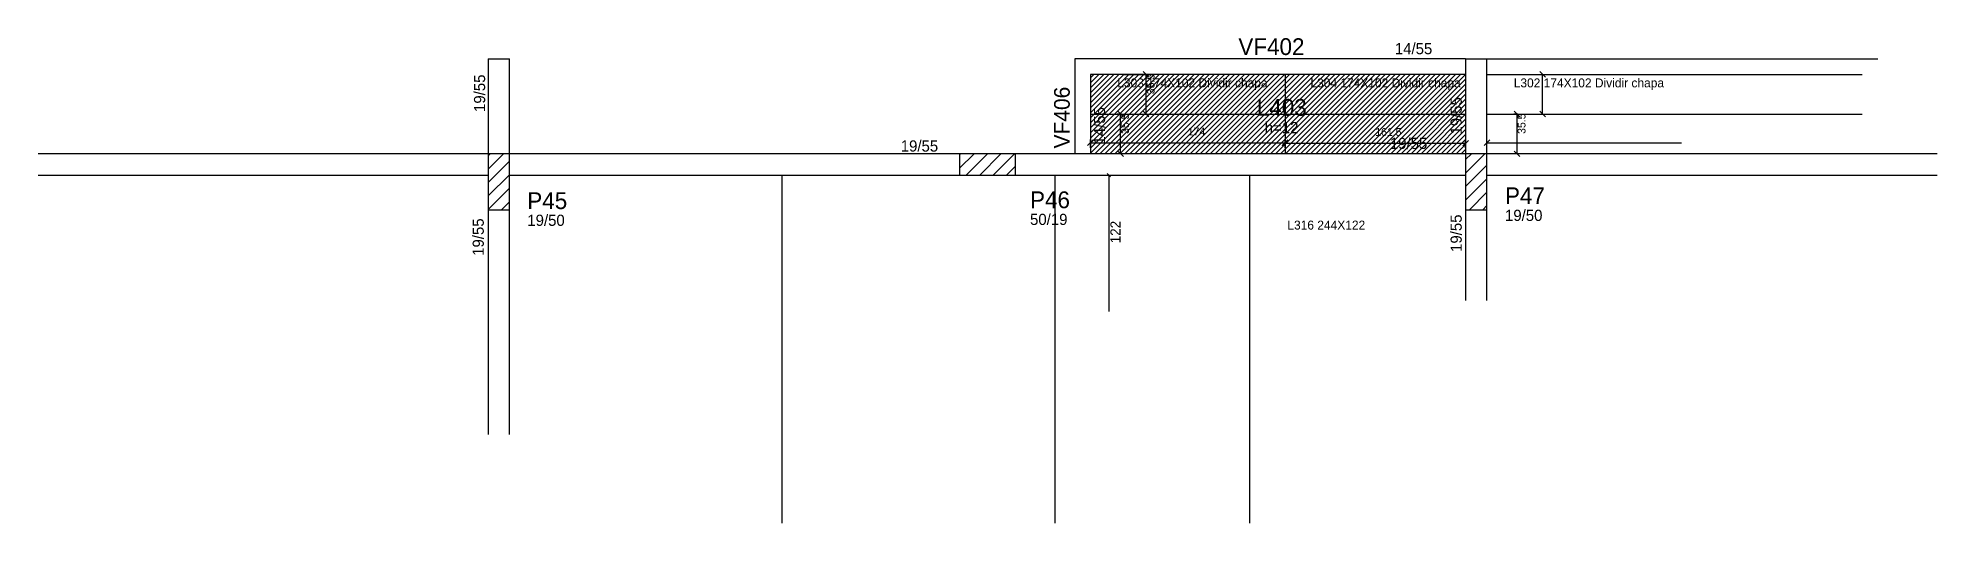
# Model space of a CAD drawing. Header units: metres. Extents: x 3757 to 5455, y 2203 to 2637.
import ezdxf

# ---------------------------------------------------------------- set-up
doc = ezdxf.new("R2010")
doc.units = ezdxf.units.M
for name, color, linetype in [('3', 7, 'Continuous'), ('4', 7, 'Continuous'), ('7', 7, 'Continuous'), ('AUX00', 7, 'Continuous'), ('Painéis', 7, 'Continuous'), ('REAPROVEITAMENTO', 7, 'Continuous')]:
    doc.layers.add(name, color=color, linetype=linetype)

msp = doc.modelspace()

# ---------------------------------------------------------------- hatches: boundary and pattern name
at = {"layer": 'REAPROVEITAMENTO'}
h = msp.add_hatch(dxfattribs=at)
h.set_pattern_fill('ANSI31')
h.paths.add_polyline_path([(5033.5, 2533.1), (5033.5, 2604.1), (4698, 2604.1), (4698, 2533.1), (5033.5, 2533.1)])

# ---------------------------------------------------------------- linework, layer by layer
at = {"layer": '3', "color": 3, "lineweight": 25}
for p, q in [((5033.5, 2618.1), (4684, 2618.1)), ((4684, 2618.1), (4684, 2533.1)), ((5052.5, 2618.1), (5402, 2618.1)), ((4698, 2604.1), (4698, 2533.1)), ((5033.5, 2604.1), (4698, 2604.1)), ((5052.5, 2604.1), (5388, 2604.1)), ((4159.5, 2519.4), (4173.2, 2533.1)), ((4159.5, 2531.4), (4161.2, 2533.1)), ((4581, 2520.2), (4593.9, 2533.1)), ((4581, 2532.2), (4581.9, 2533.1)), ((4586.9, 2514.1), (4605.9, 2533.1)), ((4599, 2514.1), (4618, 2533.1)), ((4611, 2514.1), (4630, 2533.1)), ((5033.5, 2515.9), (5050.7, 2533.1)), ((5033.5, 2527.9), (5038.7, 2533.1)), ((4159.5, 2507.4), (4178.5, 2526.4)), ((4159.5, 2495.4), (4178.5, 2514.4)), ((4623, 2514.1), (4631, 2522.1)), ((5033.5, 2503.9), (5052.5, 2522.9)), ((4159.5, 2483.3), (4178.5, 2502.3)), ((5033.5, 2491.8), (5052.5, 2510.8)), ((5036.8, 2483.1), (5052.5, 2498.8)), ((4171.3, 2483.1), (4178.5, 2490.3)), ((5048.8, 2483.1), (5052.5, 2486.8))]:
    msp.add_line(p, q, dxfattribs=at)
for points in [[(4159.5, 2618.1), (4159.5, 2533.1)], [(4159.5, 2618.1), (4178.5, 2618.1)], [(4178.5, 2533.1), (4178.5, 2618.1)], [(5033.5, 2618.1), (5033.5, 2533.1)], [(5033.5, 2618.1), (5052.5, 2618.1)], [(5052.5, 2533.1), (5052.5, 2618.1)], [(4159.5, 2533.1), (3757, 2533.1)], [(4581, 2533.1), (4178.5, 2533.1)], [(5033.5, 2533.1), (4631, 2533.1)], [(5455, 2533.1), (5052.5, 2533.1)], [(3757, 2514.1), (4159.5, 2514.1)], [(4178.5, 2514.1), (4581, 2514.1)], [(4631, 2514.1), (5033.5, 2514.1)], [(5052.5, 2514.1), (5455, 2514.1)], [(4159.5, 2483.1), (4159.5, 2282.1)], [(4178.5, 2282.1), (4178.5, 2483.1)], [(5033.5, 2483.1), (5033.5, 2402.1)], [(5052.5, 2402.1), (5052.5, 2483.1)]]:
    msp.add_lwpolyline(points, dxfattribs=at)
at = {"layer": '7', "color": 7, "lineweight": 25}
for points in [[(4159.5, 2483.1), (4178.5, 2483.1), (4178.5, 2533.1), (4159.5, 2533.1), (4159.5, 2483.1)], [(4581, 2514.1), (4631, 2514.1), (4631, 2533.1), (4581, 2533.1), (4581, 2514.1)], [(5033.5, 2483.1), (5052.5, 2483.1), (5052.5, 2533.1), (5033.5, 2533.1), (5033.5, 2483.1)]]:
    msp.add_lwpolyline(points, dxfattribs=at)
at = {"layer": 'Painéis', "color": 4, "lineweight": 25}
for p, q in [((4728, 2604.1), (4750.8, 2604.1)), ((4747.8, 2568.6), (4747.8, 2604.1)), ((5082.5, 2604.1), (5105.3, 2604.1)), ((5102.3, 2568.6), (5102.3, 2604.1)), ((4725.7, 2568.6), (4722, 2568.6)), ((4725, 2533.1), (4725, 2568.6)), ((4728, 2568.6), (4750.8, 2568.6)), ((5080.2, 2568.6), (5076.5, 2568.6)), ((5079.5, 2533.1), (5079.5, 2568.6)), ((5082.5, 2568.6), (5105.3, 2568.6)), ((4698, 2538.5), (4698, 2546)), ((4698, 2543), (4872, 2543)), ((4725.7, 2533.1), (4722, 2533.1)), ((4872, 2538.5), (4872, 2546)), ((4872, 2538.5), (4872, 2545.6)), ((4872, 2542.6), (5033.5, 2542.6)), ((5033.5, 2538.5), (5033.5, 2545.6)), ((5052.5, 2538.5), (5052.5, 2546)), ((5052.5, 2543), (5226.5, 2543)), ((5080.2, 2533.1), (5076.5, 2533.1)), ((4714.4, 2514.1), (4714.4, 2392.1))]:
    msp.add_line(p, q, dxfattribs=at)
at = {"layer": 'Painéis', "color": 200, "lineweight": 25}
for p, q in [((4872, 2604.1), (4872, 2533.1)), ((4698, 2568.6), (5033.5, 2568.6)), ((5052.5, 2568.6), (5388, 2568.6)), ((4422.5, 2203.1), (4422.5, 2514.1)), ((4666.5, 2203.1), (4666.5, 2514.1)), ((4840.5, 2203.1), (4840.5, 2514.1))]:
    msp.add_line(p, q, dxfattribs=at)
at = {"layer": 'Painéis', "color": 0, "lineweight": 25}
msp.add_line((4715.9, 2512.6), (4712.9, 2515.6), dxfattribs=at)
for points in [[(4750.3, 2601.6), (4745.3, 2606.6)], [(5104.8, 2601.6), (5099.8, 2606.6)], [(4727.5, 2566.1), (4722.5, 2571.1)], [(4745.3, 2571.1), (4750.3, 2566.1)], [(5082, 2566.1), (5077, 2571.1)], [(5099.8, 2571.1), (5104.8, 2566.1)], [(4700.5, 2545.5), (4695.5, 2540.5)], [(4722.5, 2535.6), (4727.5, 2530.6)], [(4869.5, 2540.5), (4874.5, 2545.5)], [(4874.5, 2545.1), (4869.5, 2540.1)], [(5031, 2540.1), (5036, 2545.1)], [(5055, 2545.5), (5050, 2540.5)], [(5077, 2535.6), (5082, 2530.6)]]:
    msp.add_lwpolyline(points, dxfattribs=at)

# ---------------------------------------------------------------- texts
at = {"layer": '3', "color": 3, "lineweight": 25}
for s, p in [('14/55', (4970.2, 2622.1)), ('h=12', (4853.9, 2551.5)), ('19/55', (4965.7, 2537.4)), ('19/55', (4528.4, 2535.1)), ('19/50', (4194.5, 2468.7)), ('50/19', (4644, 2469.5)), ('19/50', (5068.7, 2473.1))]:
    msp.add_text(s, height=10, dxfattribs=at).set_placement(p)
for s, p in [('19/55', (4156.8, 2570.5)), ('19/55', (5030, 2550.3)), ('14/55', (4711.1, 2541.4)), ('19/55', (4155.6, 2441.9)), ('19/55', (5030, 2445.4))]:
    msp.add_text(s, height=10, rotation=90, dxfattribs=at).set_placement(p)
at = {"layer": '4', "color": 4, "lineweight": 25}
for s, p in [('VF402', (4830.3, 2621.4)), ('L403', (4846.8, 2567.1)), ('P45', (4194.5, 2483.7)), ('P46', (4644, 2484.5)), ('P47', (5068.7, 2488.1))]:
    msp.add_text(s, height=15, dxfattribs=at).set_placement(p)
msp.add_text('VF406', height=14, rotation=90, dxfattribs=at).set_placement((4679.5, 2537.9))
at = {"layer": 'AUX00', "color": 7, "lineweight": 25}
for s, p in [('L303^J174X102^JDividir chapa', (4722, 2592.5)), ('L304^J174X102^JDividir chapa', (4894.7, 2592.5)), ('L302^J174X102^JDividir chapa', (5076.5, 2592.5)), ('L316^J244X122', (4874.1, 2465.4))]:
    msp.add_text(s, height=8, dxfattribs=at).set_placement(p)
at = {"layer": 'Painéis', "color": 1, "lineweight": 25}
for p in [(4755.3, 2586.4), (4732.5, 2550.9), (5087, 2550.9)]:
    msp.add_text('35.5', height=7, rotation=90, dxfattribs=at).set_placement(p)
for s, p in [('174', (4785, 2549.5)), ('161.5', (4952.7, 2549.1))]:
    msp.add_text(s, height=7, dxfattribs=at).set_placement(p)
at = {"layer": 'Painéis', "color": 240, "lineweight": 25}
msp.add_text('122', height=9, rotation=90, dxfattribs=at).set_placement((4724.9, 2453.1))

doc.saveas('drawing.dxf')
